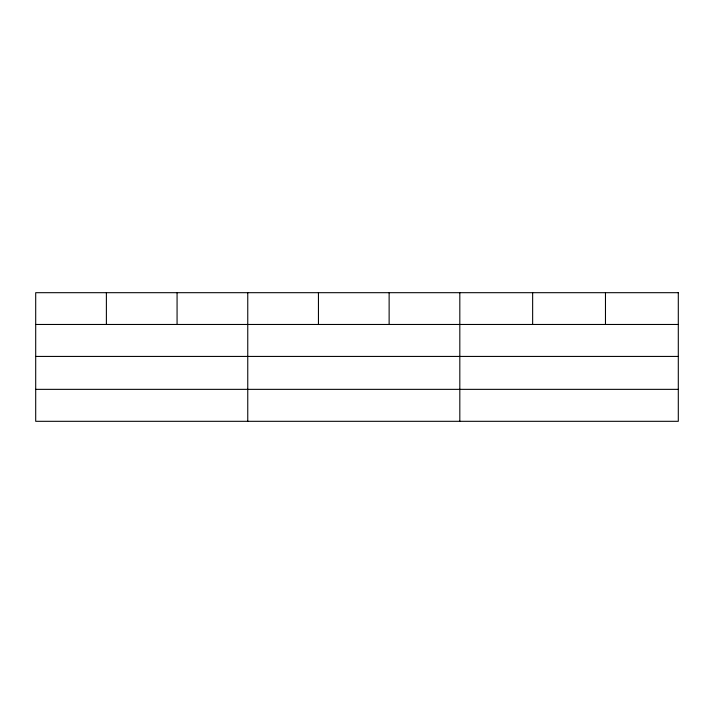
<?xml version="1.0" encoding="UTF-8"?>
<svg xmlns="http://www.w3.org/2000/svg" width="714" height="714" viewBox="0 0 714 714"><rect width="100%" height="100%" fill="white"/><g stroke="black" fill="none" stroke-linecap="round" stroke-linejoin="round"><path stroke-width="1.07" d="M35.7 324.468L678.3 324.468M35.7 356.429L678.3 356.429M35.7 389.353L678.3 389.353M605.472 292.686L605.472 324.468M532.644 292.686L532.644 324.468M459.816 292.686L459.816 421.314M389.13 292.686L389.13 324.468M318.444 292.686L318.444 324.468M247.758 292.686L247.758 421.314M177.072 292.686L177.072 324.468M106.386 292.686L106.386 324.468M678.3 292.686L35.7 292.686L35.7 421.314L678.3 421.314L678.3 292.686"/></g></svg>
